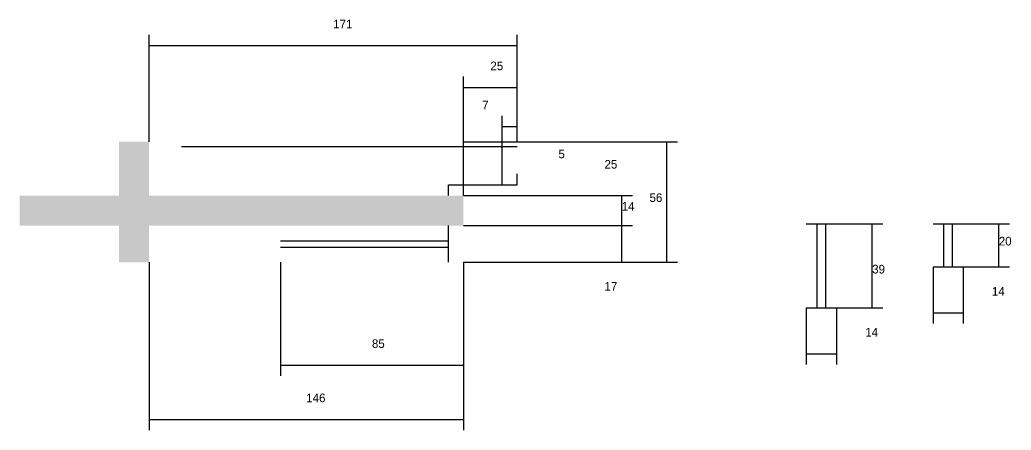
# Model space of a CAD drawing. Header units: metres. Extents: x 941 to 2708, y -7077 to -6693.
# Drawn here: x 941.2 to 1401.5, y -6883.8 to -6693.2 of the extents above; entities that cross this region are included whole.
import ezdxf

# ---------------------------------------------------------------- set-up
doc = ezdxf.new("R2010")
doc.units = ezdxf.units.M
for name, color, linetype in [('COTA', 241, 'Continuous'), ('Painéis', 200, 'Continuous'), ('SARR_2.2x7', 40, 'Continuous'), ('SARR_EDITAR', 141, 'Continuous')]:
    doc.layers.add(name, color=color, linetype=linetype)

msp = doc.modelspace()

# ---------------------------------------------------------------- hatches: boundary and pattern name
at = {"layer": 'COTA'}
h = msp.add_hatch(dxfattribs=at)
h.set_pattern_fill('AR-CONC', scale=0.03)
h.paths.add_polyline_path([(1001.2, -6774.8), (1001.2, -6749.8), (987.2, -6749.8), (987.2, -6774.8), (941.2, -6774.8), (941.2, -6788.8), (987.2, -6788.8), (987.2, -6805.8), (1001.2, -6805.8), (1001.2, -6788.8), (1147.2, -6788.8), (1147.2, -6774.8)])

# ---------------------------------------------------------------- linework, layer by layer
for p, q in [((1001.2, -6749.8), (1001.2, -6700.2)), ((1172.2, -6749.8), (1172.2, -6700.2)), ((1001.2, -6705.2), (1172.2, -6705.2)), ((1147.2, -6769.8), (1147.2, -6719.6)), ((1172.2, -6749.8), (1172.2, -6719.6)), ((1147.2, -6724.6), (1172.2, -6724.6)), ((1165.2, -6749.8), (1165.2, -6737.8)), ((1172.2, -6749.8), (1172.2, -6737.8)), ((1165.2, -6742.8), (1172.2, -6742.8)), ((1147.2, -6774.8), (1147.2, -6744.8)), ((1172.2, -6749.8), (1172.2, -6744.8)), ((1147.2, -6749.8), (1172.2, -6749.8)), ((1172.2, -6749.8), (1246.6, -6749.8)), ((1241.6, -6805.8), (1241.6, -6749.8)), ((1147.2, -6774.8), (1147.2, -6764.8)), ((1172.2, -6769.8), (1172.2, -6764.8)), ((1147.2, -6769.8), (1172.2, -6769.8)), ((1147.2, -6774.8), (1225.7, -6774.8)), ((1220.7, -6788.8), (1220.7, -6774.8)), ((1147.2, -6788.8), (1225.7, -6788.8)), ((1147.2, -6788.8), (1225.7, -6788.8)), ((1220.7, -6805.8), (1220.7, -6788.8)), ((1320.4, -6788), (1342, -6788)), ((1337, -6827), (1337, -6788)), ((1379.3, -6788), (1400.8, -6788)), ((1395.8, -6808), (1395.8, -6788)), ((1001.2, -6805.8), (1001.2, -6883.8)), ((1062.2, -6805.8), (1062.2, -6858.6)), ((1147.2, -6805.8), (1147.2, -6858.6)), ((1147.2, -6805.8), (1147.2, -6883.8)), ((1147.2, -6805.8), (1225.7, -6805.8)), ((1147.2, -6805.8), (1246.6, -6805.8)), ((1365.3, -6808), (1365.3, -6834.3)), ((1379.3, -6808), (1400.8, -6808)), ((1379.3, -6808), (1379.3, -6834.3)), ((1306.4, -6827), (1306.4, -6853.3)), ((1320.4, -6827), (1342, -6827)), ((1320.4, -6827), (1320.4, -6853.3)), ((1365.3, -6829.3), (1379.3, -6829.3)), ((1306.4, -6848.3), (1320.4, -6848.3)), ((1062.2, -6853.6), (1147.2, -6853.6)), ((1001.2, -6878.8), (1147.2, -6878.8))]:
    msp.add_line(p, q, dxfattribs=at)
at = {"layer": 'Painéis'}
for p, q in [((1147.2, -6769.8), (1172.2, -6769.8)), ((1306.4, -6788), (1320.4, -6788)), ((1365.3, -6788), (1379.3, -6788)), ((1365.3, -6808), (1379.3, -6808)), ((1306.4, -6827), (1320.4, -6827))]:
    msp.add_line(p, q, dxfattribs=at)
at = {"layer": 'SARR_2.2x7'}
for p, q in [((1016.2, -6752), (1172.2, -6752)), ((1165.2, -6769.8), (1165.2, -6749.8)), ((1140.2, -6774.8), (1140.2, -6769.8)), ((1140.2, -6769.8), (1147.2, -6769.8)), ((1140.2, -6805.8), (1140.2, -6788.8)), ((1062.2, -6795.8), (1140.2, -6795.8)), ((1062.2, -6798.8), (1140.2, -6798.8))]:
    msp.add_line(p, q, dxfattribs=at)
at = {"layer": 'SARR_EDITAR'}
for p, q in [((1311.4, -6827), (1311.4, -6788)), ((1315.4, -6827), (1315.4, -6788)), ((1370.3, -6808), (1370.3, -6788)), ((1374.3, -6808), (1374.3, -6788))]:
    msp.add_line(p, q, dxfattribs=at)

# ---------------------------------------------------------------- texts
at = {"layer": 'COTA'}
for s, p in [('171', (1086.7, -6697.2)), ('25', (1159.7, -6716.6)), ('7', (1155.9, -6734.8)), ('5', (1191.3, -6757.5)), ('25', (1212.7, -6762.3)), ('56', (1233.6, -6777.8)), ('14', (1220.7, -6781.8)), ('20', (1395.8, -6798)), ('39', (1337, -6811)), ('17', (1212.7, -6819)), ('14', (1392.6, -6821.3)), ('14', (1333.8, -6840.3)), ('85', (1104.7, -6845.6)), ('146', (1074.2, -6870.8))]:
    msp.add_text(s, height=4, dxfattribs=at).set_placement(p)

doc.saveas('drawing.dxf')
